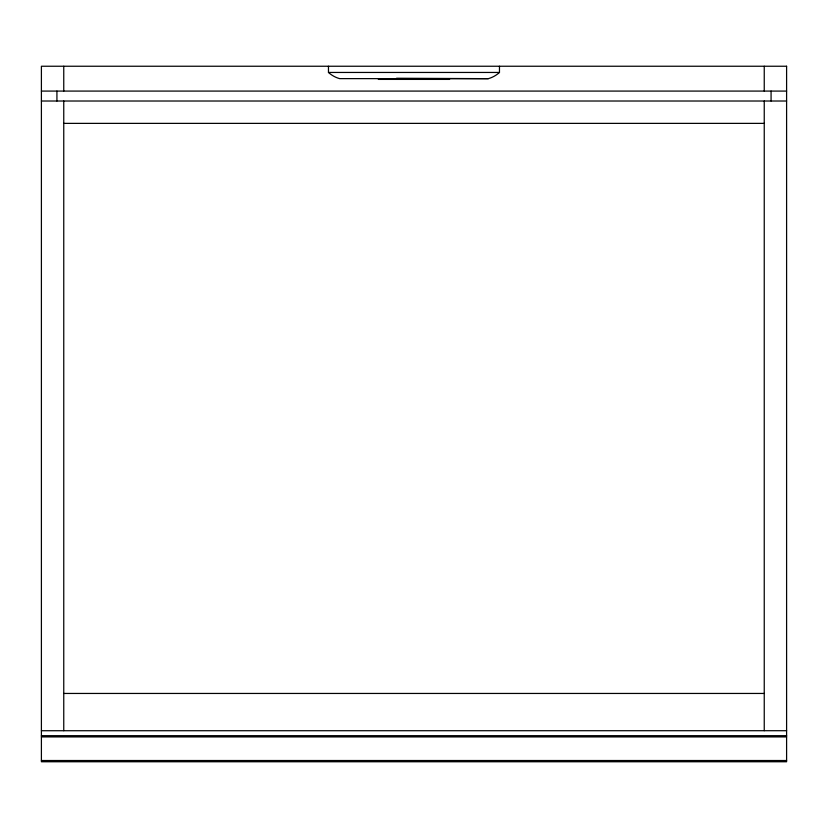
<?xml version="1.0" encoding="UTF-8"?>
<svg xmlns="http://www.w3.org/2000/svg" width="828" height="828" viewBox="0 0 828 828"><rect width="100%" height="100%" fill="white"/><g stroke="black" fill="none" stroke-linecap="round" stroke-linejoin="round"><path stroke-width="1.24" d="M328.468 66.24L328.468 72.45L499.47 72.45L499.47 66.24M41.4 91.08L786.6 91.08M41.4 101.016L786.6 101.016M63.756 123.372L764.244 123.372M63.756 693.45L764.244 693.45M41.4 730.731L786.6 730.71M41.4 735.678L786.6 735.678M41.4 736.92L786.6 736.92M41.4 760.518L786.6 760.518M396.55 78.246L488.323 78.66M771.075 91.08L771.075 101.016M764.244 66.24L764.244 91.08M764.244 101.016L764.244 730.71M449.563 78.66L449.563 79.405L378.396 79.405L378.396 78.66M63.756 66.24L63.756 91.08M63.756 101.016L63.756 730.71M56.925 91.08L56.925 101.016M328.457 72.471A38.906 30.595 -90 0 0 339.656 78.629L488.282 78.66A38.906 30.595 -90 0 0 499.481 72.471M786.6 66.24L41.4 66.24L41.4 761.76L786.6 761.76L786.6 66.24"/></g></svg>
